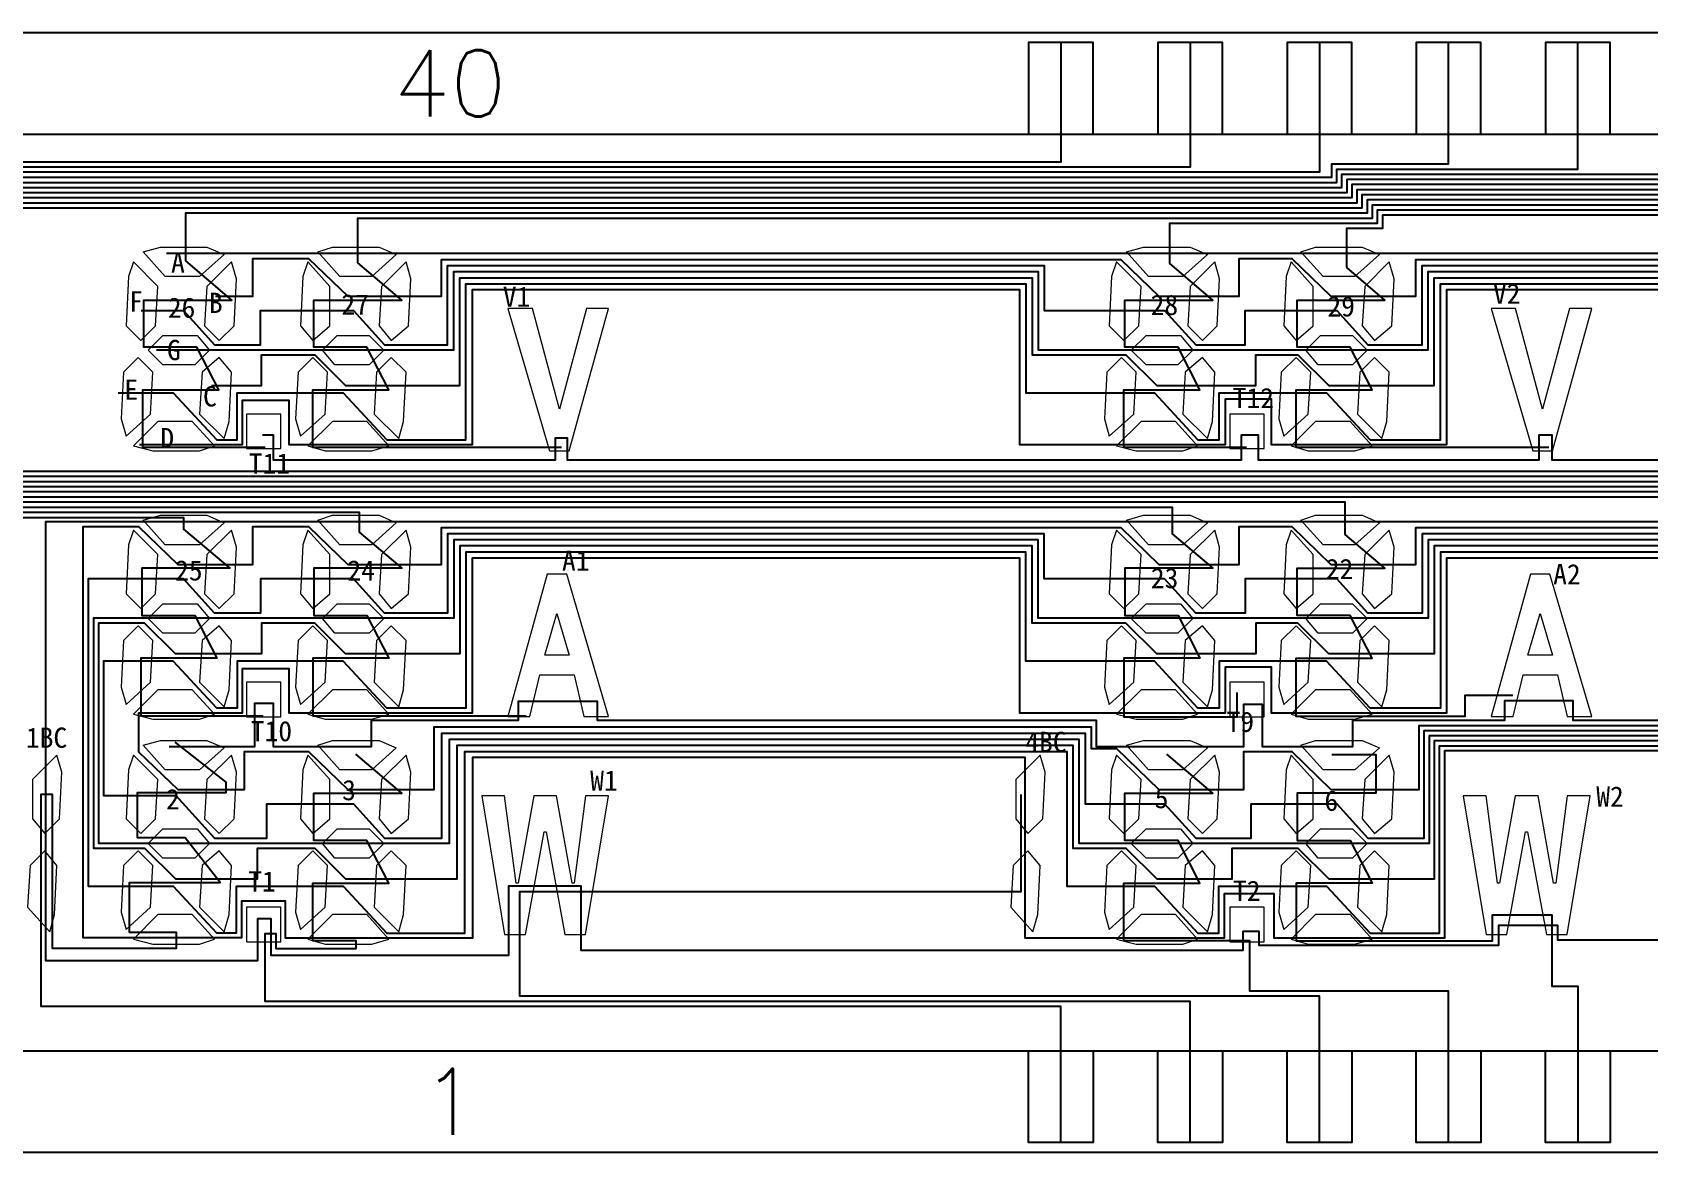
# Model space of a CAD drawing. Header units: millimetres. Extents: x 3718 to 70963, y 572 to 15149.
# Drawn here: x 4117.48 to 4149.24, y 707.3 to 729.3 of the extents above; entities that cross this region are included whole.
import ezdxf
from ezdxf.enums import TextEntityAlignment as Align

# ---------------------------------------------------------------- set-up
doc = ezdxf.new("R2010")
doc.units = ezdxf.units.MM
doc.header["$LTSCALE"] = 3
for name, color, linetype in [('COM', 1, 'Continuous'), ('DWG', 7, 'Continuous'), ('SEG', 3, 'Continuous'), ('TEXT', 40, 'Continuous')]:
    doc.layers.add(name, color=color, linetype=linetype)
doc.styles.add('romans', font='romans.shx')
doc.styles.add('黑体', font='SIMHEI.TTF')

msp = doc.modelspace()

# ---------------------------------------------------------------- linework, layer by layer
at = {"layer": 'COM', "color": 8}
for points in [[(4119.622, 723.84), (4120.45, 723.84), (4121.061, 723.168), (4121.965, 723.168), (4121.965, 723.84), (4123.791, 723.84), (4124.402, 723.168), (4125.64, 723.168), (4125.64, 724.725), (4137.363, 724.725), (4137.363, 723.84), (4139.729, 723.84), (4140.34, 723.168), (4141.31, 723.168), (4141.31, 723.84), (4143.109, 723.84), (4143.72, 723.168), (4144.786, 723.168), (4144.786, 724.725), (4156.561, 724.725)], [(4156.201, 719.097), (4145.146, 719.097), (4145.146, 716.033), (4143.765, 716.033), (4142.907, 716.954), (4140.797, 716.954), (4140.797, 716.033), (4140.384, 716.033), (4139.527, 716.954), (4137.003, 716.954), (4137.003, 719.097), (4126, 719.097), (4126, 716.033), (4124.447, 716.033), (4123.589, 716.954), (4121.505, 716.954), (4121.505, 716.033), (4121.106, 716.033), (4120.248, 716.954), (4118.88, 716.954), (4118.88, 714.315), (4120.304, 714.315), (4121.061, 713.482), (4122.088, 713.482), (4122.088, 714.154), (4123.791, 714.154), (4124.402, 713.482), (4125.529, 713.482), (4125.529, 715.544), (4138.166, 715.544), (4138.166, 714.154), (4139.729, 714.154), (4140.34, 713.482), (4141.432, 713.482), (4141.432, 714.154), (4143.109, 714.154), (4143.72, 713.482), (4144.83, 713.482), (4144.83, 715.594), (4157.467, 715.594)]]:
    msp.add_lwpolyline(points, dxfattribs=at)
at = {"layer": 'COM', "color": 5}
for points in [[(4120.117, 724.965), (4207.105, 724.965), (4207.105, 709.839), (4185.949, 709.839), (4185.949, 707.503)], [(4120.173, 715.279), (4121.855, 715.279), (4121.855, 716.131), (4122.213, 716.131), (4122.213, 715.279), (4124.143, 715.279), (4124.143, 715.794), (4127.032, 715.794), (4127.032, 716.17), (4128.582, 716.17), (4128.582, 715.794), (4138.386, 715.794), (4138.386, 715.279), (4141.284, 715.279), (4141.284, 716.107), (4141.645, 716.107), (4141.645, 715.279), (4143.426, 715.279), (4143.426, 715.794), (4146.416, 715.794), (4146.416, 716.181), (4147.749, 716.181), (4147.749, 715.794), (4157.667, 715.794)]]:
    msp.add_lwpolyline(points, dxfattribs=at)
at = {"layer": 'COM', "color": 150}
for points in [[(4121.078, 724.123), (4121.815, 724.123), (4121.815, 724.865), (4122.908, 724.865), (4123.678, 724.123), (4125.52, 724.123), (4125.52, 724.845), (4138.866, 724.845), (4139.615, 724.123), (4141.19, 724.123), (4141.19, 724.865), (4142.226, 724.865), (4142.996, 724.123), (4144.666, 724.123), (4144.666, 724.845), (4158.151, 724.845)], [(4156.081, 718.977), (4145.266, 718.977), (4145.266, 715.933), (4141.827, 715.933), (4141.827, 716.834), (4140.917, 716.834), (4140.917, 715.933), (4136.883, 715.933), (4136.883, 718.977), (4126.12, 718.977), (4126.12, 715.933), (4122.525, 715.933), (4122.525, 716.804), (4121.605, 716.804), (4121.605, 715.933), (4119.57, 715.933), (4119.57, 715.176), (4120.337, 714.436), (4121.648, 714.436), (4121.648, 715.179), (4122.908, 715.179), (4123.678, 714.436), (4125.379, 714.436), (4125.379, 715.664), (4138.286, 715.664), (4138.286, 715.238), (4138.785, 715.238), (4139.615, 714.436), (4141.282, 714.436), (4141.282, 715.179), (4142.226, 715.179), (4142.996, 714.436), (4144.73, 714.436), (4144.73, 715.694), (4157.567, 715.694)]]:
    msp.add_lwpolyline(points, dxfattribs=at)
at = {"layer": 'COM', "color": 11}
for points in [[(4119.923, 723.068), (4125.76, 723.068), (4125.76, 724.605), (4137.243, 724.605), (4137.243, 723.068), (4144.906, 723.068), (4144.906, 724.605), (4156.441, 724.605), (4156.441, 723.068), (4164.548, 723.068), (4164.548, 724.605), (4175.125, 724.605), (4175.125, 723.068), (4183.633, 723.068), (4183.633, 724.605), (4194.558, 724.605)], [(4156.321, 719.217), (4145.026, 719.217), (4145.026, 717.101), (4142.955, 717.101), (4142.347, 717.7), (4141.523, 717.7), (4141.523, 717.101), (4139.575, 717.101), (4138.966, 717.7), (4137.123, 717.7), (4137.123, 719.217), (4125.88, 719.217), (4125.88, 717.101), (4123.637, 717.101), (4123.029, 717.7), (4121.985, 717.7), (4121.985, 717.101), (4120.296, 717.101), (4119.688, 717.7), (4118.78, 717.7), (4118.78, 713.382), (4125.679, 713.382), (4125.679, 715.424), (4138.046, 715.424), (4138.046, 713.382), (4144.93, 713.382), (4144.93, 715.494), (4157.367, 715.494)]]:
    msp.add_lwpolyline(points, dxfattribs=at)
at = {"layer": 'COM', "color": 2}
for points in [[(4120.999, 722.369), (4121.985, 722.369), (4121.985, 722.968), (4123.029, 722.968), (4123.637, 722.369), (4125.88, 722.369), (4125.88, 724.485), (4137.123, 724.485), (4137.123, 722.968), (4138.966, 722.968), (4139.575, 722.369), (4141.523, 722.369), (4141.523, 722.968), (4142.347, 722.968), (4142.955, 722.369), (4145.026, 722.369), (4145.026, 724.485), (4156.321, 724.485)], [(4156.441, 719.337), (4144.906, 719.337), (4144.906, 717.8), (4137.243, 717.8), (4137.243, 719.337), (4125.76, 719.337), (4125.76, 717.8), (4118.68, 717.8), (4118.68, 713.282), (4119.688, 713.282), (4120.296, 712.683), (4121.907, 712.683), (4121.907, 713.282), (4123.029, 713.282), (4123.637, 712.683), (4125.829, 712.683), (4125.829, 715.304), (4137.926, 715.304), (4137.926, 713.282), (4138.966, 713.282), (4139.575, 712.683), (4141.056, 712.683), (4141.056, 713.282), (4142.347, 713.282), (4142.955, 712.683), (4145.03, 712.683), (4145.03, 715.394), (4157.267, 715.394)]]:
    msp.add_lwpolyline(points, dxfattribs=at)
at = {"layer": 'COM', "color": 6}
for points in [[(4119.17, 722.222), (4120.248, 722.222), (4121.106, 721.3), (4121.505, 721.3), (4121.505, 722.222), (4123.589, 722.222), (4124.447, 721.3), (4126, 721.3), (4126, 724.365), (4137.003, 724.365), (4137.003, 722.222), (4139.527, 722.222), (4140.384, 721.3), (4140.797, 721.3), (4140.797, 722.222), (4142.907, 722.222), (4143.765, 721.3), (4145.146, 721.3), (4145.146, 724.365), (4156.201, 724.365)], [(4156.561, 719.457), (4144.786, 719.457), (4144.786, 717.9), (4143.72, 717.9), (4143.109, 718.572), (4141.31, 718.572), (4141.31, 717.9), (4140.34, 717.9), (4139.729, 718.572), (4137.363, 718.572), (4137.363, 719.457), (4125.64, 719.457), (4125.64, 717.9), (4124.402, 717.9), (4123.791, 718.572), (4121.965, 718.572), (4121.965, 717.9), (4121.061, 717.9), (4120.45, 718.572), (4118.58, 718.572), (4118.58, 712.536), (4120.248, 712.536), (4121.099, 711.622), (4121.493, 711.622), (4121.493, 712.536), (4123.589, 712.536), (4124.447, 711.614), (4125.979, 711.614), (4125.979, 715.184), (4137.806, 715.184), (4137.806, 712.536), (4139.527, 712.536), (4140.384, 711.614), (4140.796, 711.614), (4140.796, 712.536), (4142.907, 712.536), (4143.765, 711.614), (4145.13, 711.614), (4145.13, 715.294), (4157.167, 715.294)]]:
    msp.add_lwpolyline(points, dxfattribs=at)
at = {"layer": 'COM', "color": 4}
for points in [[(4156.081, 724.245), (4145.266, 724.245), (4145.266, 721.2), (4141.827, 721.2), (4141.827, 722.102), (4140.917, 722.102), (4140.917, 721.2), (4136.883, 721.2), (4136.883, 724.245), (4126.12, 724.245), (4126.12, 721.2), (4122.525, 721.2), (4122.525, 722.072), (4121.605, 722.072), (4121.605, 721.2), (4119.586, 721.2)], [(4157.067, 715.194), (4145.23, 715.194), (4145.23, 711.514), (4141.879, 711.514), (4141.879, 712.386), (4140.896, 712.386), (4140.896, 711.514), (4136.991, 711.514), (4136.991, 715.064), (4126.129, 715.064), (4126.129, 711.514), (4122.455, 711.514), (4122.455, 712.241), (4121.593, 712.241), (4121.593, 711.522), (4118.48, 711.522), (4118.48, 719.597), (4119.567, 719.597), (4120.337, 718.855), (4121.815, 718.855), (4121.815, 719.597), (4122.908, 719.597), (4123.678, 718.855), (4125.52, 718.855), (4125.52, 719.577), (4138.866, 719.577), (4139.615, 718.855), (4141.19, 718.855), (4141.19, 719.597), (4142.226, 719.597), (4142.996, 718.855), (4144.666, 718.855), (4144.666, 719.577), (4158.151, 719.577)]]:
    msp.add_lwpolyline(points, dxfattribs=at)
at = {"layer": 'COM'}
for points in [[(4160.522, 720.9), (4147.342, 720.9), (4147.342, 721.396), (4147.082, 721.396), (4147.082, 720.9), (4141.574, 720.9), (4141.574, 721.392), (4141.23, 721.392), (4141.23, 720.9), (4127.998, 720.9), (4127.998, 721.333), (4127.754, 721.333), (4127.754, 720.9), (4122.222, 720.9), (4122.222, 721.394), (4122.006, 721.394)], [(4154.969, 711.473), (4147.452, 711.473), (4147.452, 711.767), (4146.287, 711.767), (4146.287, 711.373), (4141.589, 711.373), (4141.589, 711.649), (4141.268, 711.649), (4141.268, 711.273), (4128.265, 711.273), (4128.265, 712.533), (4126.837, 712.533), (4126.837, 711.173), (4122.172, 711.173), (4122.172, 711.898), (4121.908, 711.898), (4121.908, 711.073), (4117.746, 711.073), (4117.746, 719.697), (4205.162, 719.697)]]:
    msp.add_lwpolyline(points, dxfattribs=at)
at = {"layer": 'DWG'}
for points in [[(4209.319, 707.303), (4114.319, 707.303), (4114.319, 729.303), (4209.319, 729.303)], [(4137.054, 727.303), (4138.324, 727.303), (4138.324, 729.103), (4137.054, 729.103)], [(4139.594, 727.303), (4140.864, 727.303), (4140.864, 729.103), (4139.594, 729.103)], [(4142.134, 727.303), (4143.404, 727.303), (4143.404, 729.103), (4142.134, 729.103)], [(4144.674, 727.303), (4145.944, 727.303), (4145.944, 729.103), (4144.674, 729.103)], [(4147.214, 727.303), (4148.484, 727.303), (4148.484, 729.103), (4147.214, 729.103)], [(4137.054, 709.303), (4138.324, 709.303), (4138.324, 707.503), (4137.054, 707.503)], [(4139.594, 709.303), (4140.864, 709.303), (4140.864, 707.503), (4139.594, 707.503)], [(4142.134, 709.303), (4143.404, 709.303), (4143.404, 707.503), (4142.134, 707.503)], [(4144.674, 709.303), (4145.944, 709.303), (4145.944, 707.503), (4144.674, 707.503)], [(4147.214, 709.303), (4148.484, 709.303), (4148.484, 707.503), (4147.214, 707.503)]]:
    msp.add_lwpolyline(points, close=True, dxfattribs=at)
for points in [[(4114.319, 727.303), (4209.319, 727.303)], [(4114.319, 709.303), (4209.319, 709.303)]]:
    msp.add_lwpolyline(points, dxfattribs=at)
at = {"layer": 'DWG', "lineweight": 0}
for points in [[(4120.093, 724.508), (4119.659, 724.99), (4119.997, 725.087), (4120.913, 725.087), (4121.251, 724.942), (4120.768, 724.508)], [(4124.149, 724.508), (4123.522, 724.508), (4123.088, 724.99), (4123.378, 725.087), (4124.294, 725.087), (4124.631, 724.942)], [(4139.412, 724.508), (4138.978, 724.99), (4139.315, 725.087), (4140.232, 725.087), (4140.569, 724.942), (4140.087, 724.508)], [(4143.468, 724.508), (4142.841, 724.508), (4142.407, 724.99), (4142.696, 725.087), (4143.612, 725.087), (4143.95, 724.942)], [(4119.466, 724.797), (4119.37, 724.508), (4119.322, 723.543), (4119.611, 723.254), (4119.9, 723.543), (4119.949, 724.315)], [(4121.395, 724.797), (4120.913, 724.315), (4120.865, 723.543), (4121.154, 723.254), (4121.444, 723.543), (4121.492, 724.46)], [(4122.895, 724.797), (4122.799, 724.508), (4122.751, 723.543), (4122.992, 723.254), (4123.329, 723.543), (4123.329, 724.315)], [(4124.824, 724.797), (4124.342, 724.315), (4124.294, 723.543), (4124.535, 723.254), (4124.873, 723.543), (4124.921, 724.46)], [(4138.785, 724.797), (4138.688, 724.508), (4138.64, 723.543), (4138.929, 723.254), (4139.219, 723.543), (4139.267, 724.315)], [(4140.714, 724.797), (4140.232, 724.315), (4140.183, 723.543), (4140.473, 723.254), (4140.762, 723.543), (4140.81, 724.46)], [(4142.214, 724.797), (4142.117, 724.508), (4142.069, 723.543), (4142.31, 723.254), (4142.648, 723.543), (4142.648, 724.315)], [(4144.143, 724.797), (4143.66, 724.315), (4143.612, 723.543), (4143.853, 723.254), (4144.191, 723.543), (4144.239, 724.46)], [(4128.367, 723.881), (4127.837, 721.904), (4127.307, 723.881), (4126.824, 723.881), (4127.644, 721.084), (4128.03, 721.084), (4128.801, 723.881)], [(4147.686, 723.881), (4147.155, 721.904), (4146.625, 723.881), (4146.143, 723.881), (4146.962, 721.084), (4147.348, 721.084), (4148.12, 723.881)], [(4120.045, 723.351), (4120.72, 723.351), (4120.961, 723.061), (4120.672, 722.772), (4120.045, 722.772), (4119.756, 723.061)], [(4123.474, 723.351), (4124.101, 723.351), (4124.39, 723.061), (4124.101, 722.772), (4123.426, 722.772), (4123.185, 723.061)], [(4139.363, 723.351), (4140.039, 723.351), (4140.28, 723.061), (4139.99, 722.772), (4139.363, 722.772), (4139.074, 723.061)], [(4142.792, 723.351), (4143.419, 723.351), (4143.709, 723.061), (4143.419, 722.772), (4142.744, 722.772), (4142.503, 723.061)], [(4119.225, 721.711), (4119.322, 721.373), (4119.804, 721.807), (4119.852, 722.627), (4119.563, 722.917), (4119.274, 722.627)], [(4121.347, 721.663), (4121.395, 722.627), (4121.154, 722.917), (4120.817, 722.627), (4120.768, 721.807), (4121.251, 721.325)], [(4122.654, 721.711), (4122.751, 721.373), (4123.233, 721.807), (4123.281, 722.627), (4122.992, 722.917), (4122.702, 722.627)], [(4124.197, 721.807), (4124.68, 721.325), (4124.776, 721.663), (4124.824, 722.627), (4124.535, 722.917), (4124.246, 722.627)], [(4138.544, 721.711), (4138.64, 721.373), (4139.122, 721.807), (4139.171, 722.627), (4138.881, 722.917), (4138.592, 722.627)], [(4140.666, 721.663), (4140.714, 722.627), (4140.473, 722.917), (4140.135, 722.627), (4140.087, 721.807), (4140.569, 721.325)], [(4141.973, 721.711), (4142.069, 721.373), (4142.551, 721.807), (4142.6, 722.627), (4142.31, 722.917), (4142.021, 722.627)], [(4143.516, 721.807), (4143.998, 721.325), (4144.094, 721.663), (4144.143, 722.627), (4143.853, 722.917), (4143.564, 722.627)], [(4119.949, 721.663), (4119.466, 721.18), (4119.852, 721.084), (4120.768, 721.084), (4121.058, 721.18), (4120.624, 721.663)], [(4122.365, 721.132), (4122.365, 721.807), (4121.69, 721.807), (4121.69, 721.132)], [(4124.053, 721.663), (4123.378, 721.663), (4122.895, 721.18), (4123.233, 721.084), (4124.149, 721.084), (4124.487, 721.18)], [(4139.267, 721.663), (4138.785, 721.18), (4139.171, 721.084), (4140.087, 721.084), (4140.376, 721.18), (4139.942, 721.663)], [(4141.683, 721.132), (4141.683, 721.807), (4141.008, 721.807), (4141.008, 721.132)], [(4143.371, 721.663), (4142.696, 721.663), (4142.214, 721.18), (4142.551, 721.084), (4143.468, 721.084), (4143.805, 721.18)], [(4120.093, 719.24), (4119.659, 719.722), (4119.997, 719.819), (4120.913, 719.819), (4121.251, 719.674), (4120.768, 719.24)], [(4124.149, 719.24), (4123.522, 719.24), (4123.088, 719.722), (4123.378, 719.819), (4124.294, 719.819), (4124.631, 719.674)], [(4139.412, 719.24), (4138.978, 719.722), (4139.315, 719.819), (4140.232, 719.819), (4140.569, 719.674), (4140.087, 719.24)], [(4143.468, 719.24), (4142.841, 719.24), (4142.407, 719.722), (4142.696, 719.819), (4143.612, 719.819), (4143.95, 719.674)], [(4119.466, 719.529), (4119.37, 719.24), (4119.322, 718.276), (4119.611, 717.986), (4119.9, 718.276), (4119.949, 719.047)], [(4121.395, 719.529), (4120.913, 719.047), (4120.865, 718.276), (4121.154, 717.986), (4121.444, 718.276), (4121.492, 719.192)], [(4122.895, 719.529), (4122.799, 719.24), (4122.751, 718.276), (4122.992, 717.986), (4123.329, 718.276), (4123.329, 719.047)], [(4124.824, 719.529), (4124.342, 719.047), (4124.294, 718.276), (4124.535, 717.986), (4124.873, 718.276), (4124.921, 719.192)], [(4138.785, 719.529), (4138.688, 719.24), (4138.64, 718.276), (4138.929, 717.986), (4139.219, 718.276), (4139.267, 719.047)], [(4140.714, 719.529), (4140.232, 719.047), (4140.183, 718.276), (4140.473, 717.986), (4140.762, 718.276), (4140.81, 719.192)], [(4142.214, 719.529), (4142.117, 719.24), (4142.069, 718.276), (4142.31, 717.986), (4142.648, 718.276), (4142.648, 719.047)], [(4144.143, 719.529), (4143.66, 719.047), (4143.612, 718.276), (4143.853, 717.986), (4144.191, 718.276), (4144.239, 719.192)], [(4127.982, 718.666), (4127.596, 718.666), (4126.824, 715.869), (4127.258, 715.869), (4127.451, 716.689), (4128.126, 716.689), (4128.319, 715.869), (4128.801, 715.869)], [(4147.3, 718.666), (4146.914, 718.666), (4146.143, 715.869), (4146.577, 715.869), (4146.77, 716.689), (4147.445, 716.689), (4147.638, 715.869), (4148.12, 715.869)], [(4120.045, 718.083), (4120.72, 718.083), (4120.961, 717.793), (4120.672, 717.504), (4120.045, 717.504), (4119.756, 717.793)], [(4123.474, 718.083), (4124.101, 718.083), (4124.39, 717.793), (4124.101, 717.504), (4123.426, 717.504), (4123.185, 717.793)], [(4139.363, 718.083), (4140.039, 718.083), (4140.28, 717.793), (4139.99, 717.504), (4139.363, 717.504), (4139.074, 717.793)], [(4142.792, 718.083), (4143.419, 718.083), (4143.709, 717.793), (4143.419, 717.504), (4142.744, 717.504), (4142.503, 717.793)], [(4127.548, 717.074), (4127.789, 717.894), (4128.03, 717.074)], [(4146.866, 717.074), (4147.107, 717.894), (4147.348, 717.074)], [(4119.225, 716.443), (4119.322, 716.106), (4119.804, 716.54), (4119.852, 717.359), (4119.563, 717.649), (4119.274, 717.359)], [(4121.347, 716.395), (4121.395, 717.359), (4121.154, 717.649), (4120.817, 717.359), (4120.768, 716.54), (4121.251, 716.057)], [(4122.654, 716.443), (4122.751, 716.106), (4123.233, 716.54), (4123.281, 717.359), (4122.992, 717.649), (4122.702, 717.359)], [(4124.197, 716.54), (4124.68, 716.057), (4124.776, 716.395), (4124.824, 717.359), (4124.535, 717.649), (4124.246, 717.359)], [(4138.544, 716.443), (4138.64, 716.106), (4139.122, 716.54), (4139.171, 717.359), (4138.881, 717.649), (4138.592, 717.359)], [(4140.666, 716.395), (4140.714, 717.359), (4140.473, 717.649), (4140.135, 717.359), (4140.087, 716.54), (4140.569, 716.057)], [(4141.973, 716.443), (4142.069, 716.106), (4142.551, 716.54), (4142.6, 717.359), (4142.31, 717.649), (4142.021, 717.359)], [(4143.516, 716.54), (4143.998, 716.057), (4144.094, 716.395), (4144.143, 717.359), (4143.853, 717.649), (4143.564, 717.359)], [(4122.365, 715.864), (4122.365, 716.54), (4121.69, 716.54), (4121.69, 715.864)], [(4141.683, 715.864), (4141.683, 716.54), (4141.008, 716.54), (4141.008, 715.864)], [(4119.949, 716.395), (4119.466, 715.913), (4119.852, 715.816), (4120.768, 715.816), (4121.058, 715.913), (4120.624, 716.395)], [(4124.053, 716.395), (4123.378, 716.395), (4122.895, 715.913), (4123.233, 715.816), (4124.149, 715.816), (4124.487, 715.913)], [(4139.267, 716.395), (4138.785, 715.913), (4139.171, 715.816), (4140.087, 715.816), (4140.376, 715.913), (4139.942, 716.395)], [(4143.371, 716.395), (4142.696, 716.395), (4142.214, 715.913), (4142.551, 715.816), (4143.468, 715.816), (4143.805, 715.913)], [(4120.093, 714.822), (4119.659, 715.304), (4119.997, 715.4), (4120.913, 715.4), (4121.251, 715.256), (4120.768, 714.822)], [(4124.149, 714.822), (4123.522, 714.822), (4123.088, 715.304), (4123.378, 715.4), (4124.294, 715.4), (4124.631, 715.256)], [(4139.412, 714.822), (4138.978, 715.304), (4139.315, 715.4), (4140.232, 715.4), (4140.569, 715.256), (4140.087, 714.822)], [(4143.468, 714.822), (4142.841, 714.822), (4142.407, 715.304), (4142.696, 715.4), (4143.612, 715.4), (4143.95, 715.256)], [(4117.966, 715.111), (4117.484, 714.629), (4117.484, 713.857), (4117.725, 713.568), (4118.015, 713.857), (4118.063, 714.774)], [(4119.466, 715.111), (4119.37, 714.822), (4119.322, 713.857), (4119.611, 713.568), (4119.9, 713.857), (4119.949, 714.629)], [(4121.395, 715.111), (4120.913, 714.629), (4120.865, 713.857), (4121.154, 713.568), (4121.444, 713.857), (4121.492, 714.774)], [(4122.895, 715.111), (4122.799, 714.822), (4122.751, 713.857), (4122.992, 713.568), (4123.329, 713.857), (4123.329, 714.629)], [(4124.824, 715.111), (4124.342, 714.629), (4124.294, 713.857), (4124.535, 713.568), (4124.873, 713.857), (4124.921, 714.774)], [(4137.285, 715.111), (4136.803, 714.629), (4136.803, 713.857), (4137.044, 713.568), (4137.333, 713.857), (4137.381, 714.774)], [(4138.785, 715.111), (4138.688, 714.822), (4138.64, 713.857), (4138.929, 713.568), (4139.219, 713.857), (4139.267, 714.629)], [(4140.714, 715.111), (4140.232, 714.629), (4140.183, 713.857), (4140.473, 713.568), (4140.762, 713.857), (4140.81, 714.774)], [(4142.214, 715.111), (4142.117, 714.822), (4142.069, 713.857), (4142.31, 713.568), (4142.648, 713.857), (4142.648, 714.629)], [(4144.143, 715.111), (4143.66, 714.629), (4143.612, 713.857), (4143.853, 713.568), (4144.191, 713.857), (4144.239, 714.774)], [(4127.781, 714.308), (4127.333, 714.308), (4127.026, 712.594), (4126.986, 712.594), (4126.761, 714.308), (4126.311, 714.308), (4126.761, 711.587), (4127.169, 711.587), (4127.537, 713.6), (4127.577, 713.6), (4127.945, 711.587), (4128.353, 711.587), (4128.803, 714.308), (4128.353, 714.308), (4128.129, 712.594), (4128.088, 712.594)], [(4147.065, 714.308), (4146.617, 714.308), (4146.31, 712.594), (4146.27, 712.594), (4146.045, 714.308), (4145.595, 714.308), (4146.045, 711.587), (4146.453, 711.587), (4146.821, 713.6), (4146.861, 713.6), (4147.229, 711.587), (4147.637, 711.587), (4148.087, 714.308), (4147.637, 714.308), (4147.414, 712.594), (4147.372, 712.594)], [(4120.045, 713.664), (4120.72, 713.664), (4120.961, 713.375), (4120.672, 713.086), (4120.045, 713.086), (4119.756, 713.375)], [(4123.474, 713.664), (4124.101, 713.664), (4124.39, 713.375), (4124.101, 713.086), (4123.426, 713.086), (4123.185, 713.375)], [(4139.363, 713.664), (4140.039, 713.664), (4140.28, 713.375), (4139.99, 713.086), (4139.363, 713.086), (4139.074, 713.375)], [(4142.792, 713.664), (4143.419, 713.664), (4143.709, 713.375), (4143.419, 713.086), (4142.744, 713.086), (4142.503, 713.375)], [(4117.388, 712.121), (4117.822, 711.639), (4117.918, 711.977), (4117.966, 712.941), (4117.725, 713.23), (4117.436, 712.941)], [(4119.225, 712.025), (4119.322, 711.687), (4119.804, 712.121), (4119.852, 712.941), (4119.563, 713.23), (4119.274, 712.941)], [(4121.347, 711.977), (4121.395, 712.941), (4121.154, 713.23), (4120.817, 712.941), (4120.768, 712.121), (4121.251, 711.639)], [(4122.654, 712.025), (4122.751, 711.687), (4123.233, 712.121), (4123.281, 712.941), (4122.992, 713.23), (4122.702, 712.941)], [(4124.197, 712.121), (4124.68, 711.639), (4124.776, 711.977), (4124.824, 712.941), (4124.535, 713.23), (4124.246, 712.941)], [(4136.706, 712.121), (4137.14, 711.639), (4137.237, 711.977), (4137.285, 712.941), (4137.044, 713.23), (4136.754, 712.941)], [(4138.544, 712.025), (4138.64, 711.687), (4139.122, 712.121), (4139.171, 712.941), (4138.881, 713.23), (4138.592, 712.941)], [(4140.666, 711.977), (4140.714, 712.941), (4140.473, 713.23), (4140.135, 712.941), (4140.087, 712.121), (4140.569, 711.639)], [(4141.973, 712.025), (4142.069, 711.687), (4142.551, 712.121), (4142.6, 712.941), (4142.31, 713.23), (4142.021, 712.941)], [(4143.516, 712.121), (4143.998, 711.639), (4144.094, 711.977), (4144.143, 712.941), (4143.853, 713.23), (4143.564, 712.941)], [(4122.365, 711.446), (4122.365, 712.121), (4121.69, 712.121), (4121.69, 711.446)], [(4141.683, 711.446), (4141.683, 712.121), (4141.008, 712.121), (4141.008, 711.446)], [(4119.949, 711.977), (4119.466, 711.494), (4119.852, 711.398), (4120.768, 711.398), (4121.058, 711.494), (4120.624, 711.977)], [(4124.053, 711.977), (4123.378, 711.977), (4122.895, 711.494), (4123.233, 711.398), (4124.149, 711.398), (4124.487, 711.494)], [(4139.267, 711.977), (4138.785, 711.494), (4139.171, 711.398), (4140.087, 711.398), (4140.376, 711.494), (4139.942, 711.977)], [(4143.371, 711.977), (4142.696, 711.977), (4142.214, 711.494), (4142.551, 711.398), (4143.468, 711.398), (4143.805, 711.494)]]:
    msp.add_lwpolyline(points, close=True, dxfattribs=at)
at = {"layer": 'SEG'}
for points in [[(4137.689, 729.103), (4137.689, 726.757), (4115.182, 726.757), (4115.182, 719.778), (4120.452, 719.778), (4120.452, 719.548), (4121.359, 718.778), (4119.632, 718.778), (4119.632, 717.85), (4120.673, 717.85), (4121.105, 717.015), (4119.612, 717.015), (4119.612, 715.883), (4122.019, 715.883)], [(4140.229, 729.103), (4140.229, 726.657), (4115.302, 726.657), (4115.302, 719.878), (4123.9, 719.878), (4123.9, 719.49), (4124.74, 718.778), (4123.013, 718.778), (4123.013, 717.85), (4124.054, 717.85), (4124.486, 717.015), (4122.993, 717.015), (4122.993, 715.883), (4127.184, 715.883)], [(4142.769, 729.103), (4142.769, 726.557), (4115.422, 726.557), (4115.422, 719.978), (4139.879, 719.978), (4139.879, 719.455), (4140.678, 718.778), (4138.95, 718.778), (4138.95, 717.85), (4139.992, 717.85), (4140.423, 717.015), (4138.93, 717.015), (4138.93, 715.864), (4141.153, 715.864), (4141.153, 716.337)], [(4146.57, 716.283), (4145.63, 716.283), (4145.63, 715.868), (4142.311, 715.868), (4142.311, 717.015), (4143.804, 717.015), (4143.373, 717.85), (4142.331, 717.85), (4142.331, 718.778), (4144.058, 718.778), (4143.273, 719.444), (4143.273, 720.078), (4115.542, 720.078), (4115.542, 726.457), (4143.013, 726.457), (4143.013, 726.719), (4145.309, 726.719), (4145.309, 729.103)], [(4160.622, 715.883), (4158.214, 715.883), (4158.214, 717.015), (4159.708, 717.015), (4159.276, 717.85), (4158.235, 717.85), (4158.235, 718.778), (4159.962, 718.778), (4159.088, 719.519), (4159.088, 720.178), (4115.662, 720.178), (4115.662, 726.357), (4143.113, 726.357), (4143.113, 726.619), (4147.849, 726.619), (4147.849, 729.103)], [(4165.644, 715.883), (4161.595, 715.883), (4161.595, 717.015), (4163.088, 717.015), (4162.657, 717.85), (4161.615, 717.85), (4161.615, 718.778), (4163.343, 718.778), (4162.504, 719.489), (4162.504, 720.278), (4115.782, 720.278), (4115.782, 726.257), (4143.213, 726.257), (4143.213, 726.519), (4150.389, 726.519), (4150.389, 729.103)], [(4179.939, 715.883), (4177.532, 715.883), (4177.532, 717.015), (4179.025, 717.015), (4178.593, 717.85), (4177.552, 717.85), (4177.552, 718.778), (4179.279, 718.778), (4178.451, 719.48), (4178.451, 720.378), (4115.902, 720.378), (4115.902, 726.157), (4143.313, 726.157), (4143.313, 726.419), (4152.929, 726.419), (4152.929, 729.103)], [(4185.197, 715.883), (4180.912, 715.883), (4180.912, 717.015), (4182.406, 717.015), (4181.974, 717.85), (4180.933, 717.85), (4180.933, 718.778), (4182.66, 718.778), (4181.744, 719.554), (4181.744, 720.478), (4116.022, 720.478), (4116.022, 726.057), (4143.413, 726.057), (4143.413, 726.319), (4155.469, 726.319), (4155.469, 729.103)], [(4199.288, 715.883), (4196.881, 715.883), (4196.881, 717.015), (4198.374, 717.015), (4197.943, 717.85), (4196.901, 717.85), (4196.901, 718.778), (4198.628, 718.778), (4197.759, 719.515), (4197.759, 720.578), (4116.142, 720.578), (4116.142, 725.957), (4143.513, 725.957), (4143.513, 726.219), (4158.009, 726.219), (4158.009, 729.103)], [(4204.406, 715.883), (4200.262, 715.883), (4200.262, 717.015), (4201.755, 717.015), (4201.323, 717.85), (4200.282, 717.85), (4200.282, 718.778), (4202.009, 718.778), (4201.181, 719.48), (4201.181, 720.678), (4116.262, 720.678), (4116.262, 725.857), (4143.613, 725.857), (4143.613, 726.119), (4160.549, 726.119), (4160.549, 729.103)], [(4122.059, 721.151), (4119.652, 721.151), (4119.652, 722.283), (4121.145, 722.283), (4120.714, 723.118), (4119.672, 723.118), (4119.672, 724.046), (4121.399, 724.046), (4120.495, 724.813), (4120.495, 725.757), (4143.713, 725.757), (4143.713, 726.019), (4163.089, 726.019), (4163.089, 729.103)], [(4127.876, 721.151), (4122.993, 721.151), (4122.993, 722.283), (4124.486, 722.283), (4124.054, 723.118), (4123.013, 723.118), (4123.013, 724.046), (4124.74, 724.046), (4123.878, 724.777), (4123.878, 725.657), (4143.813, 725.657), (4143.813, 725.919), (4165.629, 725.919), (4165.629, 729.103)], [(4141.338, 721.151), (4138.93, 721.151), (4138.93, 722.283), (4140.423, 722.283), (4139.992, 723.118), (4138.95, 723.118), (4138.95, 724.046), (4140.678, 724.046), (4139.831, 724.764), (4139.831, 725.557), (4143.913, 725.557), (4143.913, 725.819), (4168.169, 725.819), (4168.169, 729.103)], [(4147.275, 721.151), (4142.311, 721.151), (4142.311, 722.283), (4143.804, 722.283), (4143.373, 723.118), (4142.331, 723.118), (4142.331, 724.046), (4144.058, 724.046), (4143.308, 724.683), (4143.308, 725.457), (4144.013, 725.457), (4144.013, 725.719), (4170.709, 725.719), (4170.709, 729.103)], [(4137.689, 707.503), (4137.689, 710.173), (4117.655, 710.173), (4117.655, 714.346), (4117.869, 714.346), (4117.869, 711.319), (4120.311, 711.319), (4120.311, 711.629), (4119.39, 711.629), (4119.39, 712.608), (4121.169, 712.608), (4120.481, 713.484), (4119.548, 713.484), (4119.548, 714.376), (4121.289, 714.376), (4121.289, 714.576), (4120.289, 715.363)], [(4140.229, 707.503), (4140.229, 710.273), (4122.058, 710.273), (4122.058, 711.606), (4122.264, 711.606), (4122.264, 711.312), (4123.846, 711.312), (4123.846, 711.465), (4122.993, 711.465), (4122.993, 712.597), (4124.486, 712.597), (4124.054, 713.432), (4123.013, 713.432), (4123.013, 714.36), (4124.74, 714.36), (4123.836, 715.126)], [(4145.309, 707.503), (4145.309, 710.473), (4141.405, 710.473), (4141.405, 711.465), (4138.93, 711.465), (4138.93, 712.597), (4140.423, 712.597), (4139.992, 713.432), (4138.95, 713.432), (4138.95, 714.36), (4140.678, 714.36), (4139.773, 715.126)], [(4143.012, 715.119), (4143.876, 715.119), (4143.876, 714.36), (4142.331, 714.36), (4142.331, 713.432), (4143.373, 713.432), (4143.804, 712.597), (4142.311, 712.597), (4142.311, 711.465), (4146.173, 711.465), (4146.173, 711.976), (4147.335, 711.976), (4147.335, 710.573), (4147.849, 710.573), (4147.849, 707.503)], [(4142.769, 707.503), (4142.769, 710.373), (4127.058, 710.373), (4127.058, 712.431), (4136.907, 712.431), (4136.907, 714.335)]]:
    msp.add_lwpolyline(points, dxfattribs=at)

# ---------------------------------------------------------------- texts
at = {"layer": 'DWG', "style": 'romans'}
for s, p in [('40', (4125.686, 728.303)), ('1', (4125.686, 708.303))]:
    msp.add_text(s, height=1.3, dxfattribs=at).set_placement(p, align=Align.MIDDLE)
at = {"layer": 'TEXT', "style": '黑体'}
for s, height, p in [('A', 0.398, (4120.207, 724.585)), ('F', 0.398, (4119.384, 723.821)), ('26', 0.3975, (4120.144, 723.697)), ('B', 0.398, (4120.951, 723.792)), ('27', 0.3975, (4123.554, 723.762)), ('V1', 0.3975, (4126.725, 723.913)), ('28', 0.3975, (4139.454, 723.752)), ('29', 0.3975, (4142.927, 723.723)), ('V2', 0.3975, (4146.18, 723.972)), ('G', 0.398, (4120.128, 722.866)), ('E', 0.398, (4119.289, 722.087)), ('C', 0.398, (4120.835, 721.956)), ('T12', 0.3975, (4141.066, 721.923)), ('D', 0.398, (4119.996, 721.138)), ('T11', 0.3975, (4121.734, 720.638)), ('A1', 0.3975, (4127.888, 718.729)), ('25', 0.3975, (4120.286, 718.538)), ('24', 0.3975, (4123.672, 718.538)), ('23', 0.3975, (4139.458, 718.387)), ('22', 0.3975, (4142.895, 718.567)), ('A2', 0.3975, (4147.363, 718.463)), ('T9', 0.3975, (4140.946, 715.565)), ('1BC', 0.3975, (4117.355, 715.253)), ('T10', 0.3975, (4121.774, 715.382)), ('4BC', 0.3975, (4136.991, 715.17)), ('3', 0.398, (4123.569, 714.224)), ('W1', 0.3975, (4128.442, 714.41)), ('2', 0.398, (4120.107, 714.045)), ('5', 0.398, (4139.534, 714.067)), ('6', 0.398, (4142.869, 714.015)), ('W2', 0.3975, (4148.209, 714.098)), ('T1', 0.3975, (4121.723, 712.431)), ('T2', 0.3975, (4141.073, 712.248))]:
    msp.add_text(s, height=height, dxfattribs=at).set_placement(p)

doc.saveas('drawing.dxf')
